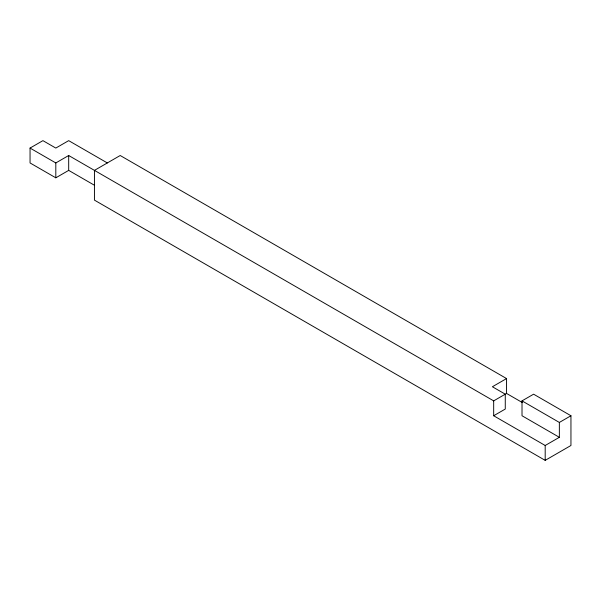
<?xml version="1.0" encoding="UTF-8"?>
<svg xmlns="http://www.w3.org/2000/svg" width="601" height="601" viewBox="0 0 601 601"><rect width="100%" height="100%" fill="white"/><g stroke="black" fill="none" stroke-linecap="round" stroke-linejoin="round"><path stroke-width="0.9" d="M94.44 185.251L68.687 170.383L55.81 177.813L30.05 162.946L30.05 148.071L42.926 140.642L55.81 148.071L68.687 140.642L107.324 162.946M30.05 148.071L55.81 162.946L68.687 155.509L493.676 400.875L506.56 393.445L522.464 402.625M506.56 393.445L506.56 378.57L492.392 386.751L505.268 394.188L505.268 409.056L493.676 415.749L493.676 400.875M522.014 400.875L559.358 422.443L559.358 437.31L522.014 415.749L522.014 400.875L533.605 394.188L570.95 415.749L570.95 445.491L545.19 460.358L94.44 200.125L94.44 170.383L120.2 155.509L506.56 378.57M559.358 422.443L570.95 415.749M493.676 415.749L545.19 445.491L559.358 437.31M545.19 445.491L545.19 460.358M68.687 155.509L68.687 170.383M55.81 162.946L55.81 177.813"/></g></svg>
